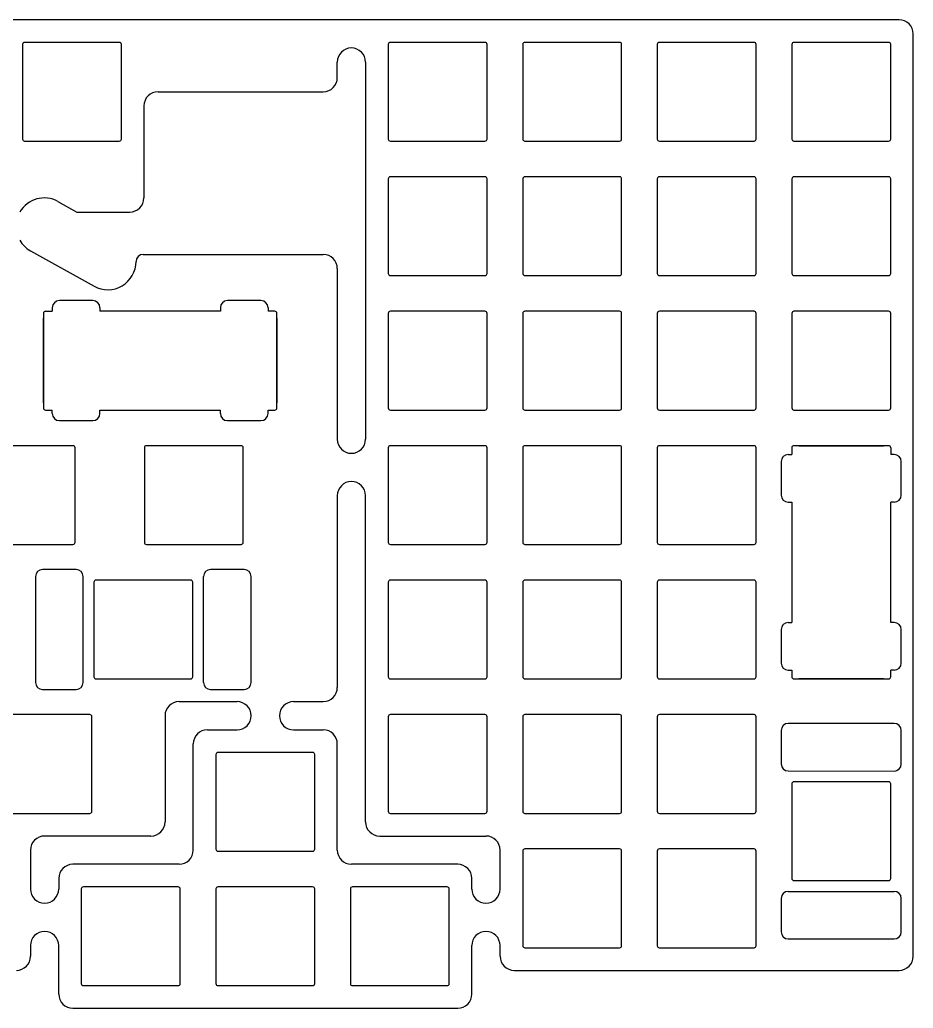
# Model space of a CAD drawing. Extents: x -1 to 373, y -139 to 1.
# Drawn here: x 246.8 to 373.3, y -139.4 to 0.7 of the extents above; entities that cross this region are included whole.
import ezdxf

# ---------------------------------------------------------------- set-up
doc = ezdxf.new("R2010")
doc.units = 0

msp = doc.modelspace()

# ---------------------------------------------------------------- linework, layer by layer
at = {"layer": 'backspace001', "color": 0}
for points in [[(257.174425, -39.12445), (252.424725, -39.12445)], [(280.975425, -39.12445), (276.225725, -39.12445)], [(251.424725, -40.12445), (251.424725, -40.62285)], [(258.174425, -40.12445), (258.174425, -40.62445)], [(275.225725, -40.12445), (275.225725, -40.62445)], [(281.975425, -40.12445), (281.975425, -40.62285)], [(250.174975, -53.62285), (250.174975, -41.62285)], [(250.475575, -40.62355), (251.424725, -40.62285)], [(275.225725, -40.62445), (258.174425, -40.62445)], [(282.924575, -40.62285), (281.975425, -40.62285)], [(283.224425, -41.62285), (283.224425, -53.62285)], [(250.475575, -54.62355), (251.424725, -54.62355)], [(251.424725, -55.12195), (251.424725, -54.62355)], [(258.174425, -54.62195), (275.225725, -54.62195)], [(258.174425, -55.12195), (258.174425, -54.62195)], [(275.225725, -55.12195), (275.225725, -54.62195)], [(281.975425, -54.62355), (282.924575, -54.62285)], [(281.975425, -55.12195), (281.975425, -54.62355)], [(252.424725, -56.12195), (257.174425, -56.12195)], [(276.225725, -56.12195), (280.975425, -56.12195)]]:
    msp.add_lwpolyline(points, dxfattribs=at)
for centre, start, end in [((252.424725, -40.12445), 90, -180), ((257.174425, -40.12445), 0, 90), ((276.225725, -40.12445), 90, -180), ((280.975425, -40.12445), 0, 90), ((252.424725, -55.12195), -180, -90), ((257.174425, -55.12195), -90, 0), ((276.225725, -55.12195), -180, -90), ((280.975425, -55.12195), -90, 0)]:
    msp.add_arc(centre, 1, start, end, dxfattribs=at)
at = {"layer": 'Enter', "color": 0}
for points in [[(249.044975, -78.225), (249.042225, -93.2232)], [(254.794675, -77.225), (250.044975, -77.225)], [(255.791925, -93.2232), (255.794675, -78.225)], [(272.843225, -93.2232), (272.845975, -78.225)], [(278.595675, -77.225), (273.845975, -77.225)], [(279.592925, -93.2232), (279.595675, -78.225)]]:
    msp.add_lwpolyline(points, dxfattribs=at)
for centre, start, end in [((250.044975, -78.225), 90, -180), ((254.794675, -78.225), 0, 90), ((273.845975, -78.225), 90, -180), ((278.595675, -78.225), 0, 90)]:
    msp.add_arc(centre, 1, start, end, dxfattribs=at)
at = {"layer": 'Enter003', "color": 0}
for points in [[(370.648675, -99.025075), (355.650475, -99.022325)], [(371.648675, -104.774775), (371.648675, -100.025075)], [(355.650475, -105.772025), (370.648675, -105.774775)], [(355.650475, -122.823325), (370.648675, -122.826075)], [(371.648675, -128.575775), (371.648675, -123.826075)], [(355.650475, -129.573025), (370.648675, -129.575775)]]:
    msp.add_lwpolyline(points, dxfattribs=at)
for centre, start, end in [((370.648675, -100.025075), 0, 90), ((370.648675, -104.774775), -90, 0), ((370.648675, -123.826075), 0, 90), ((370.648675, -128.575775), -90, 0)]:
    msp.add_arc(centre, 1, start, end, dxfattribs=at)
at = {"layer": 'Group004', "color": 0}
msp.add_lwpolyline([(250.042225, -94.2232), (254.791925, -94.2232)], dxfattribs=at)
for centre, start, end in [((250.042225, -93.2232), -180, -90), ((254.791925, -93.2232), -90, 0)]:
    msp.add_arc(centre, 1, start, end, dxfattribs=at)
at = {"layer": 'Group005', "color": 0}
msp.add_lwpolyline([(273.843225, -94.2232), (278.592925, -94.2232)], dxfattribs=at)
for centre, start, end in [((273.843225, -93.2232), -180, -90), ((278.592925, -93.2232), -90, 0)]:
    msp.add_arc(centre, 1, start, end, dxfattribs=at)
at = {"layer": 'Group157', "color": 0}
for points in [[(260.912125, -2.525), (247.512575, -2.525)], [(247.212575, -2.825), (247.212575, -16.225)], [(261.212125, -16.225), (261.212125, -2.825)], [(247.512575, -16.525), (260.912125, -16.525)]]:
    msp.add_lwpolyline(points, dxfattribs=at)
for centre, start, end in [((247.512575, -2.825), 90, -180), ((260.912125, -2.825), 0, 90), ((247.512575, -16.225), -180, -90), ((260.912125, -16.225), -90, 0)]:
    msp.add_arc(centre, 0.3, start, end, dxfattribs=at)
at = {"layer": 'Group183', "color": 0}
for points in [[(254.349575, -59.6748), (240.950025, -59.6748)], [(254.649575, -73.3748), (254.649575, -59.9748)], [(240.950025, -73.6748), (254.349575, -73.6748)]]:
    msp.add_lwpolyline(points, dxfattribs=at)
for centre, start, end in [((254.349575, -59.9748), 0, 90), ((254.349575, -73.3748), -90, 0)]:
    msp.add_arc(centre, 0.3, start, end, dxfattribs=at)
at = {"layer": 'Group186', "color": 0}
for points in [[(264.461025, -59.9748), (264.461025, -73.3748)], [(278.160575, -59.6748), (264.761025, -59.6748)], [(278.460575, -73.3748), (278.460575, -59.9748)], [(264.761025, -73.6748), (278.160575, -73.6748)]]:
    msp.add_lwpolyline(points, dxfattribs=at)
for centre, start, end in [((264.761025, -59.9748), 90, -180), ((278.160575, -59.9748), 0, 90), ((264.761025, -73.3748), -180, -90), ((278.160575, -73.3748), -90, 0)]:
    msp.add_arc(centre, 0.3, start, end, dxfattribs=at)
at = {"layer": 'Group193', "color": 0}
for points in [[(257.319175, -79.0241), (257.319175, -92.4241)], [(271.018725, -78.7241), (257.619175, -78.7241)], [(271.318725, -92.4241), (271.318725, -79.0241)], [(257.619175, -92.7241), (271.018725, -92.7241)]]:
    msp.add_lwpolyline(points, dxfattribs=at)
for centre, start, end in [((257.619175, -79.0241), 90, -180), ((271.018725, -79.0241), 0, 90), ((257.619175, -92.4241), -180, -90), ((271.018725, -92.4241), -90, 0)]:
    msp.add_arc(centre, 0.3, start, end, dxfattribs=at)
at = {"layer": 'Group211', "color": 0}
for points in [[(256.731125, -97.774), (243.331575, -97.774)], [(257.031125, -111.474), (257.031125, -98.074)], [(243.331575, -111.774), (256.731125, -111.774)]]:
    msp.add_lwpolyline(points, dxfattribs=at)
for centre, start, end in [((256.731125, -98.074), 0, 90), ((256.731125, -111.474), -90, 0)]:
    msp.add_arc(centre, 0.3, start, end, dxfattribs=at)
at = {"layer": 'Group216', "color": 0}
for points in [[(274.587575, -103.43725), (274.587575, -116.83725)], [(288.287125, -103.13725), (274.887575, -103.13725)], [(288.587125, -116.83725), (288.587125, -103.43725)], [(274.887575, -117.13725), (288.287125, -117.13725)]]:
    msp.add_lwpolyline(points, dxfattribs=at)
for centre, start, end in [((274.887575, -103.43725), 90, -180), ((288.287125, -103.43725), 0, 90), ((274.887575, -116.83725), -180, -90), ((288.287125, -116.83725), -90, 0)]:
    msp.add_arc(centre, 0.3, start, end, dxfattribs=at)
at = {"layer": 'Group217', "color": 0}
for points in [[(255.537575, -122.48726), (255.537575, -135.88726)], [(269.237125, -122.18726), (255.837575, -122.18726)], [(269.537125, -135.88726), (269.537125, -122.48726)], [(255.837575, -136.18726), (269.237125, -136.18726)]]:
    msp.add_lwpolyline(points, dxfattribs=at)
for centre, start, end in [((255.837575, -122.48726), 90, -180), ((269.237125, -122.48726), 0, 90), ((255.837575, -135.88726), -180, -90), ((269.237125, -135.88726), -90, 0)]:
    msp.add_arc(centre, 0.3, start, end, dxfattribs=at)
at = {"layer": 'Group218', "color": 0}
for points in [[(274.587575, -122.48726), (274.587575, -135.88726)], [(288.287125, -122.18726), (274.887575, -122.18726)], [(288.587125, -135.88726), (288.587125, -122.48726)], [(274.887575, -136.18726), (288.287125, -136.18726)]]:
    msp.add_lwpolyline(points, dxfattribs=at)
for centre, start, end in [((274.887575, -122.48726), 90, -180), ((288.287125, -122.48726), 0, 90), ((274.887575, -135.88726), -180, -90), ((288.287125, -135.88726), -90, 0)]:
    msp.add_arc(centre, 0.3, start, end, dxfattribs=at)
at = {"layer": 'Group219', "color": 0}
for points in [[(293.637575, -122.48726), (293.637575, -135.88726)], [(307.337125, -122.18726), (293.937575, -122.18726)], [(307.637125, -135.88726), (307.637125, -122.48726)], [(293.937575, -136.18726), (307.337125, -136.18726)]]:
    msp.add_lwpolyline(points, dxfattribs=at)
for centre, start, end in [((293.937575, -122.48726), 90, -180), ((307.337125, -122.48726), 0, 90), ((293.937575, -135.88726), -180, -90), ((307.337125, -135.88726), -90, 0)]:
    msp.add_arc(centre, 0.3, start, end, dxfattribs=at)
at = {"layer": 'Group225', "color": 0}
for points in [[(312.700125, -2.525), (299.300575, -2.525)], [(299.000575, -2.825), (299.000575, -16.225)], [(313.000125, -16.225), (313.000125, -2.825)], [(299.300575, -16.525), (312.700125, -16.525)]]:
    msp.add_lwpolyline(points, dxfattribs=at)
for centre, start, end in [((299.300575, -2.825), 90, -180), ((312.700125, -2.825), 0, 90), ((299.300575, -16.225), -180, -90), ((312.700125, -16.225), -90, 0)]:
    msp.add_arc(centre, 0.3, start, end, dxfattribs=at)
at = {"layer": 'Group226', "color": 0}
for points in [[(331.750125, -2.525), (318.350575, -2.525)], [(318.050575, -2.825), (318.050575, -16.225)], [(332.050125, -16.225), (332.050125, -2.825)], [(318.350575, -16.525), (331.750125, -16.525)]]:
    msp.add_lwpolyline(points, dxfattribs=at)
for centre, start, end in [((318.350575, -2.825), 90, -180), ((331.750125, -2.825), 0, 90), ((318.350575, -16.225), -180, -90), ((331.750125, -16.225), -90, 0)]:
    msp.add_arc(centre, 0.3, start, end, dxfattribs=at)
at = {"layer": 'Group227', "color": 0}
for points in [[(350.800125, -2.525), (337.400575, -2.525)], [(337.100575, -2.825), (337.100575, -16.225)], [(351.100125, -16.225), (351.100125, -2.825)], [(337.400575, -16.525), (350.800125, -16.525)]]:
    msp.add_lwpolyline(points, dxfattribs=at)
for centre, start, end in [((337.400575, -2.825), 90, -180), ((350.800125, -2.825), 0, 90), ((337.400575, -16.225), -180, -90), ((350.800125, -16.225), -90, 0)]:
    msp.add_arc(centre, 0.3, start, end, dxfattribs=at)
at = {"layer": 'Group228', "color": 0}
for points in [[(369.851125, -2.525), (356.451575, -2.525)], [(356.151575, -2.825), (356.151575, -16.225)], [(370.151125, -16.225), (370.151125, -2.825)], [(356.451575, -16.525), (369.851125, -16.525)]]:
    msp.add_lwpolyline(points, dxfattribs=at)
for centre, start, end in [((356.451575, -2.825), 90, -180), ((369.851125, -2.825), 0, 90), ((356.451575, -16.225), -180, -90), ((369.851125, -16.225), -90, 0)]:
    msp.add_arc(centre, 0.3, start, end, dxfattribs=at)
at = {"layer": 'Group229', "color": 0}
for points in [[(337.100575, -21.875), (337.100575, -35.275)], [(350.800125, -21.575), (337.400575, -21.575)], [(351.100125, -35.275), (351.100125, -21.875)], [(337.400575, -35.575), (350.800125, -35.575)]]:
    msp.add_lwpolyline(points, dxfattribs=at)
for centre, start, end in [((337.400575, -21.875), 90, -180), ((350.800125, -21.875), 0, 90), ((337.400575, -35.275), -180, -90), ((350.800125, -35.275), -90, 0)]:
    msp.add_arc(centre, 0.3, start, end, dxfattribs=at)
at = {"layer": 'Group230', "color": 0}
for points in [[(299.000575, -21.875), (299.000575, -35.275)], [(312.700125, -21.575), (299.300575, -21.575)], [(313.000125, -35.275), (313.000125, -21.875)], [(299.300575, -35.575), (312.700125, -35.575)]]:
    msp.add_lwpolyline(points, dxfattribs=at)
for centre, start, end in [((299.300575, -21.875), 90, -180), ((312.700125, -21.875), 0, 90), ((299.300575, -35.275), -180, -90), ((312.700125, -35.275), -90, 0)]:
    msp.add_arc(centre, 0.3, start, end, dxfattribs=at)
at = {"layer": 'Group231', "color": 0}
for points in [[(356.151575, -21.875), (356.151575, -35.275)], [(369.851125, -21.575), (356.451575, -21.575)], [(370.151125, -35.275), (370.151125, -21.875)], [(356.451575, -35.575), (369.851125, -35.575)]]:
    msp.add_lwpolyline(points, dxfattribs=at)
for centre, start, end in [((356.451575, -21.875), 90, -180), ((369.851125, -21.875), 0, 90), ((356.451575, -35.275), -180, -90), ((369.851125, -35.275), -90, 0)]:
    msp.add_arc(centre, 0.3, start, end, dxfattribs=at)
at = {"layer": 'Group232', "color": 0}
for points in [[(318.050575, -21.875), (318.050575, -35.275)], [(331.750125, -21.575), (318.350575, -21.575)], [(332.050125, -35.275), (332.050125, -21.875)], [(318.350575, -35.575), (331.750125, -35.575)]]:
    msp.add_lwpolyline(points, dxfattribs=at)
for centre, start, end in [((318.350575, -21.875), 90, -180), ((331.750125, -21.875), 0, 90), ((318.350575, -35.275), -180, -90), ((331.750125, -35.275), -90, 0)]:
    msp.add_arc(centre, 0.3, start, end, dxfattribs=at)
at = {"layer": 'Group233', "color": 0}
for points in [[(337.100575, -40.9248), (337.100575, -54.3248)], [(350.800125, -40.6248), (337.400575, -40.6248)], [(351.100125, -54.3248), (351.100125, -40.9248)], [(337.400575, -54.6248), (350.800125, -54.6248)]]:
    msp.add_lwpolyline(points, dxfattribs=at)
for centre, start, end in [((337.400575, -40.9248), 90, -180), ((350.800125, -40.9248), 0, 90), ((337.400575, -54.3248), -180, -90), ((350.800125, -54.3248), -90, 0)]:
    msp.add_arc(centre, 0.3, start, end, dxfattribs=at)
at = {"layer": 'Group234', "color": 0}
for points in [[(299.000575, -40.9248), (299.000575, -54.3248)], [(312.700125, -40.6248), (299.300575, -40.6248)], [(313.000125, -54.3248), (313.000125, -40.9248)], [(299.300575, -54.6248), (312.700125, -54.6248)]]:
    msp.add_lwpolyline(points, dxfattribs=at)
for centre, start, end in [((299.300575, -40.9248), 90, -180), ((312.700125, -40.9248), 0, 90), ((299.300575, -54.3248), -180, -90), ((312.700125, -54.3248), -90, 0)]:
    msp.add_arc(centre, 0.3, start, end, dxfattribs=at)
at = {"layer": 'Group235', "color": 0}
for points in [[(356.151575, -40.9248), (356.151575, -54.3248)], [(369.851125, -40.6248), (356.451575, -40.6248)], [(370.151125, -54.3248), (370.151125, -40.9248)], [(356.451575, -54.6248), (369.851125, -54.6248)]]:
    msp.add_lwpolyline(points, dxfattribs=at)
for centre, start, end in [((356.451575, -40.9248), 90, -180), ((369.851125, -40.9248), 0, 90), ((356.451575, -54.3248), -180, -90), ((369.851125, -54.3248), -90, 0)]:
    msp.add_arc(centre, 0.3, start, end, dxfattribs=at)
at = {"layer": 'Group236', "color": 0}
for points in [[(318.050575, -40.9248), (318.050575, -54.3248)], [(331.750125, -40.6248), (318.350575, -40.6248)], [(332.050125, -54.3248), (332.050125, -40.9248)], [(318.350575, -54.6248), (331.750125, -54.6248)]]:
    msp.add_lwpolyline(points, dxfattribs=at)
for centre, start, end in [((318.350575, -40.9248), 90, -180), ((331.750125, -40.9248), 0, 90), ((318.350575, -54.3248), -180, -90), ((331.750125, -54.3248), -90, 0)]:
    msp.add_arc(centre, 0.3, start, end, dxfattribs=at)
at = {"layer": 'Group237', "color": 0}
for points in [[(337.100575, -59.9748), (337.100575, -73.3748)], [(350.800125, -59.6748), (337.400575, -59.6748)], [(351.100125, -73.3748), (351.100125, -59.9748)], [(337.400575, -73.6748), (350.800125, -73.6748)]]:
    msp.add_lwpolyline(points, dxfattribs=at)
for centre, start, end in [((337.400575, -59.9748), 90, -180), ((350.800125, -59.9748), 0, 90), ((337.400575, -73.3748), -180, -90), ((350.800125, -73.3748), -90, 0)]:
    msp.add_arc(centre, 0.3, start, end, dxfattribs=at)
at = {"layer": 'Group238', "color": 0}
for points in [[(299.000575, -59.9748), (299.000575, -73.3748)], [(312.700125, -59.6748), (299.300575, -59.6748)], [(313.000125, -73.3748), (313.000125, -59.9748)], [(299.300575, -73.6748), (312.700125, -73.6748)]]:
    msp.add_lwpolyline(points, dxfattribs=at)
for centre, start, end in [((299.300575, -59.9748), 90, -180), ((312.700125, -59.9748), 0, 90), ((299.300575, -73.3748), -180, -90), ((312.700125, -73.3748), -90, 0)]:
    msp.add_arc(centre, 0.3, start, end, dxfattribs=at)
at = {"layer": 'Group239', "color": 0}
for points in [[(318.050575, -59.9748), (318.050575, -73.3748)], [(331.750125, -59.6748), (318.350575, -59.6748)], [(332.050125, -73.3748), (332.050125, -59.9748)], [(318.350575, -73.6748), (331.750125, -73.6748)]]:
    msp.add_lwpolyline(points, dxfattribs=at)
for centre, start, end in [((318.350575, -59.9748), 90, -180), ((331.750125, -59.9748), 0, 90), ((318.350575, -73.3748), -180, -90), ((331.750125, -73.3748), -90, 0)]:
    msp.add_arc(centre, 0.3, start, end, dxfattribs=at)
at = {"layer": 'Group240', "color": 0}
for points in [[(318.050575, -79.0248), (318.050575, -92.4248)], [(331.750125, -78.7248), (318.350575, -78.7248)], [(332.050125, -92.4248), (332.050125, -79.0248)], [(318.350575, -92.7248), (331.750125, -92.7248)]]:
    msp.add_lwpolyline(points, dxfattribs=at)
for centre, start, end in [((318.350575, -79.0248), 90, -180), ((331.750125, -79.0248), 0, 90), ((318.350575, -92.4248), -180, -90), ((331.750125, -92.4248), -90, 0)]:
    msp.add_arc(centre, 0.3, start, end, dxfattribs=at)
at = {"layer": 'Group241', "color": 0}
for points in [[(299.000575, -79.0248), (299.000575, -92.4248)], [(312.700125, -78.7248), (299.300575, -78.7248)], [(313.000125, -92.4248), (313.000125, -79.0248)], [(299.300575, -92.7248), (312.700125, -92.7248)]]:
    msp.add_lwpolyline(points, dxfattribs=at)
for centre, start, end in [((299.300575, -79.0248), 90, -180), ((312.700125, -79.0248), 0, 90), ((299.300575, -92.4248), -180, -90), ((312.700125, -92.4248), -90, 0)]:
    msp.add_arc(centre, 0.3, start, end, dxfattribs=at)
at = {"layer": 'Group242', "color": 0}
for points in [[(337.100575, -79.0248), (337.100575, -92.4248)], [(350.800125, -78.7248), (337.400575, -78.7248)], [(351.100125, -92.4248), (351.100125, -79.0248)], [(337.400575, -92.7248), (350.800125, -92.7248)]]:
    msp.add_lwpolyline(points, dxfattribs=at)
for centre, start, end in [((337.400575, -79.0248), 90, -180), ((350.800125, -79.0248), 0, 90), ((337.400575, -92.4248), -180, -90), ((350.800125, -92.4248), -90, 0)]:
    msp.add_arc(centre, 0.3, start, end, dxfattribs=at)
at = {"layer": 'Group243', "color": 0}
for points in [[(350.800125, -97.774), (337.400575, -97.774)], [(337.100575, -98.074), (337.100575, -111.474)], [(351.100125, -111.474), (351.100125, -98.074)], [(337.400575, -111.774), (350.800125, -111.774)]]:
    msp.add_lwpolyline(points, dxfattribs=at)
for centre, start, end in [((337.400575, -98.074), 90, -180), ((350.800125, -98.074), 0, 90), ((337.400575, -111.474), -180, -90), ((350.800125, -111.474), -90, 0)]:
    msp.add_arc(centre, 0.3, start, end, dxfattribs=at)
at = {"layer": 'Group244', "color": 0}
for points in [[(312.700125, -97.774), (299.300575, -97.774)], [(299.000575, -98.074), (299.000575, -111.474)], [(313.000125, -111.474), (313.000125, -98.074)], [(299.300575, -111.774), (312.700125, -111.774)]]:
    msp.add_lwpolyline(points, dxfattribs=at)
for centre, start, end in [((299.300575, -98.074), 90, -180), ((312.700125, -98.074), 0, 90), ((299.300575, -111.474), -180, -90), ((312.700125, -111.474), -90, 0)]:
    msp.add_arc(centre, 0.3, start, end, dxfattribs=at)
at = {"layer": 'Group245', "color": 0}
for points in [[(331.750125, -97.774), (318.350575, -97.774)], [(318.050575, -98.074), (318.050575, -111.474)], [(332.050125, -111.474), (332.050125, -98.074)], [(318.350575, -111.774), (331.750125, -111.774)]]:
    msp.add_lwpolyline(points, dxfattribs=at)
for centre, start, end in [((318.350575, -98.074), 90, -180), ((331.750125, -98.074), 0, 90), ((318.350575, -111.474), -180, -90), ((331.750125, -111.474), -90, 0)]:
    msp.add_arc(centre, 0.3, start, end, dxfattribs=at)
at = {"layer": 'Group246', "color": 0}
for points in [[(318.050575, -117.12406), (318.050575, -130.52406)], [(331.750125, -116.82406), (318.350575, -116.82406)], [(332.050125, -130.52406), (332.050125, -117.12406)], [(318.350575, -130.82406), (331.750125, -130.82406)]]:
    msp.add_lwpolyline(points, dxfattribs=at)
for centre, start, end in [((318.350575, -117.12406), 90, -180), ((331.750125, -117.12406), 0, 90), ((318.350575, -130.52406), -180, -90), ((331.750125, -130.52406), -90, 0)]:
    msp.add_arc(centre, 0.3, start, end, dxfattribs=at)
at = {"layer": 'Group247', "color": 0}
for points in [[(337.100575, -117.12406), (337.100575, -130.52406)], [(350.800125, -116.82406), (337.400575, -116.82406)], [(351.100125, -130.52406), (351.100125, -117.12406)], [(337.400575, -130.82406), (350.800125, -130.82406)]]:
    msp.add_lwpolyline(points, dxfattribs=at)
for centre, start, end in [((337.400575, -117.12406), 90, -180), ((350.800125, -117.12406), 0, 90), ((337.400575, -130.52406), -180, -90), ((350.800125, -130.52406), -90, 0)]:
    msp.add_arc(centre, 0.3, start, end, dxfattribs=at)
at = {"layer": 'Group248', "color": 0}
for points in [[(369.849875, -59.67435), (356.449875, -59.67435)], [(356.450575, -92.72335), (369.850575, -92.72335)]]:
    msp.add_lwpolyline(points, dxfattribs=at)
for centre, start, end in [((356.449875, -59.97435), 90, -180), ((369.849875, -59.97435), 0, 90), ((356.450575, -92.42335), -180, -90), ((369.850575, -92.42335), -90, 0)]:
    msp.add_arc(centre, 0.3, start, end, dxfattribs=at)
at = {"layer": 'Group254', "color": 0}
for points in [[(356.149575, -107.599275), (356.149575, -120.998825)], [(369.849575, -107.299275), (356.449575, -107.299275)], [(370.149575, -120.998825), (370.149575, -107.599275)], [(356.449575, -121.298825), (369.849575, -121.298825)]]:
    msp.add_lwpolyline(points, dxfattribs=at)
for centre, start, end in [((356.449575, -107.599275), 90, -180), ((369.849575, -107.599275), 0, 90), ((356.449575, -120.998825), -180, -90), ((369.849575, -120.998825), -90, 0)]:
    msp.add_arc(centre, 0.3, start, end, dxfattribs=at)
at = {"layer": 'Group255', "color": 0}
msp.add_lwpolyline([(354.650475, -100.022325), (354.650475, -104.772025)], dxfattribs=at)
for centre, start, end in [((355.650475, -100.022325), 90, -180), ((355.650475, -104.772025), -180, -90)]:
    msp.add_arc(centre, 1, start, end, dxfattribs=at)
at = {"layer": 'Group256', "color": 0}
msp.add_lwpolyline([(354.650475, -123.823325), (354.650475, -128.573025)], dxfattribs=at)
for centre, start, end in [((355.650475, -123.823325), 90, -180), ((355.650475, -128.573025), -180, -90)]:
    msp.add_arc(centre, 1, start, end, dxfattribs=at)
at = {"layer": 'Group259', "color": 0}
for points in [[(250.175575, -40.92355), (250.175575, -54.32355)], [(283.224575, -54.32285), (283.224575, -40.92285)]]:
    msp.add_lwpolyline(points, dxfattribs=at)
for centre, start, end in [((250.475575, -40.92355), 90, -180), ((282.924575, -40.92285), 0, 90), ((250.475575, -54.32355), -180, -90), ((282.924575, -54.32285), -90, 0)]:
    msp.add_arc(centre, 0.3, start, end, dxfattribs=at)
at = {"layer": 'Plate-border', "color": 0}
for points in [[(371.3402, 0.675), (1.325225, 0.675)], [(373.3402, -132.02452), (373.3402, -1.325)], [(291.787575, -7.525), (291.787575, -5.325)], [(295.787575, -5.325), (295.787575, -58.75625)], [(266.398512, -9.525), (289.787575, -9.525)], [(264.398512, -11.525), (264.398512, -24.575)], [(252.230147, -25.078371), (254.924079, -26.575)], [(254.924079, -26.575), (262.398512, -26.575)], [(248.345003, -32.071629), (257.345003, -37.071629)], [(264.287575, -32.575), (289.787575, -32.575)], [(291.787575, -34.575), (291.787575, -58.75625)], [(291.787575, -66.75625), (291.787575, -93.9375)], [(295.787575, -112.9875), (295.787575, -66.75625)], [(269.387575, -95.9375), (277.587575, -95.9375)], [(285.587575, -95.9375), (289.787575, -95.9375)], [(267.387575, -97.9375), (267.387575, -112.9875)], [(273.387575, -99.9375), (277.587575, -99.9375)], [(285.587575, -99.9375), (289.787575, -99.9375)], [(271.387575, -116.9875), (271.387575, -101.9375)], [(291.787575, -116.9875), (291.787575, -101.9375)], [(265.387575, -114.9875), (250.337575, -114.9875)], [(297.787575, -114.9875), (312.837575, -114.9875)], [(248.337575, -116.9875), (248.337575, -122.50532)], [(314.837575, -122.50532), (314.837575, -116.9875)], [(269.387575, -118.9875), (254.337575, -118.9875)], [(308.837575, -118.9875), (293.787575, -118.9875)], [(252.337575, -120.9875), (252.337575, -122.50532)], [(310.837575, -122.50532), (310.837575, -120.9875)], [(248.337575, -130.50532), (248.337575, -132.02314)], [(252.337575, -137.38702), (252.337575, -130.50532)], [(310.837575, -137.38702), (310.837575, -130.50532)], [(314.837575, -132.02452), (314.837575, -130.50532)], [(316.837575, -134.02452), (371.3402, -134.02452)], [(254.337575, -139.38702), (308.837575, -139.38702)]]:
    msp.add_lwpolyline(points, dxfattribs=at)
for centre, radius, start, end in [((371.3402, -1.325), 2, 0, 90), ((293.787575, -5.325), 2, 0, -180), ((289.787575, -7.525), 2, -90, 0), ((266.398512, -11.525), 2, 90, -180), ((250.287575, -28.575), 4, 60.94539589, 150), ((262.398512, -24.575), 2, -90, 0), ((250.287575, -28.575), 4, -150, -119.0546041), ((259.287575, -33.575), 4, -119.0546041, 0), ((264.287575, -33.575), 1, 90, -180), ((289.787575, -34.575), 2, 0, 90), ((293.787575, -58.75625), 2, -180, 0), ((293.787575, -66.75625), 2, 0, -180), ((289.787575, -93.9375), 2, -90, 0), ((269.387575, -97.9375), 2, 90, -180), ((277.587575, -97.9375), 2, -90, 90), ((285.587575, -97.9375), 2, 90, -90), ((273.387575, -101.9375), 2, 90, -180), ((289.787575, -101.9375), 2, 0, 90), ((265.387575, -112.9875), 2, -90, 0), ((297.787575, -112.9875), 2, -180, -90), ((250.337575, -116.9875), 2, 90, -180), ((312.837575, -116.9875), 2, 0, 90), ((269.387575, -116.9875), 2, -90, 0), ((293.787575, -116.9875), 2, -180, -90), ((254.337575, -120.9875), 2, 90, -180), ((308.837575, -120.9875), 2, 0, 90), ((250.337575, -122.50532), 2, -180, 0), ((312.837575, -122.50532), 2, -180, 0), ((250.337575, -130.50532), 2, 0, -180), ((312.837575, -130.50532), 2, 0, -180), ((246.337575, -132.02314), 2, -90, 0), ((316.837575, -132.02452), 2, -180, -90), ((371.3402, -132.02452), 2, -90, 0), ((254.337575, -137.38702), 2, -180, -90), ((308.837575, -137.38702), 2, -90, 0)]:
    msp.add_arc(centre, radius, start, end, dxfattribs=at)
at = {"layer": 'plus', "color": 0}
for points in [[(356.149875, -59.97435), (356.149875, -60.9235)], [(357.150575, -59.67375), (369.150575, -59.67375)], [(370.149875, -59.97435), (370.150575, -60.9235)], [(355.651475, -60.9235), (356.149875, -60.9235)], [(370.648975, -60.9235), (370.150575, -60.9235)], [(354.651475, -61.9235), (354.651475, -66.6732)], [(371.648975, -66.6732), (371.648975, -61.9235)], [(355.651475, -67.6732), (356.151475, -67.6732)], [(356.151475, -67.6732), (356.151475, -84.7245)], [(370.648975, -67.6732), (370.148975, -67.6732)], [(370.148975, -84.7245), (370.148975, -67.6732)], [(355.651475, -84.7245), (356.151475, -84.7245)], [(370.648975, -84.7245), (370.148975, -84.7245)], [(354.651475, -85.7245), (354.651475, -90.4742)], [(371.648975, -90.4742), (371.648975, -85.7245)], [(355.651475, -91.4742), (356.149875, -91.4742)], [(356.149875, -91.4742), (356.150575, -92.42335)], [(370.648975, -91.4742), (370.150575, -91.4742)], [(370.150575, -92.42335), (370.150575, -91.4742)], [(369.150575, -92.7232), (357.150575, -92.7232)]]:
    msp.add_lwpolyline(points, dxfattribs=at)
for centre, start, end in [((355.651475, -61.9235), 90, -180), ((370.648975, -61.9235), 0, 90), ((355.651475, -66.6732), -180, -90), ((370.648975, -66.6732), -90, 0), ((355.651475, -85.7245), 90, -180), ((370.648975, -85.7245), 0, 90), ((355.651475, -90.4742), -180, -90), ((370.648975, -90.4742), -90, 0)]:
    msp.add_arc(centre, 1, start, end, dxfattribs=at)

doc.saveas('drawing.dxf')
